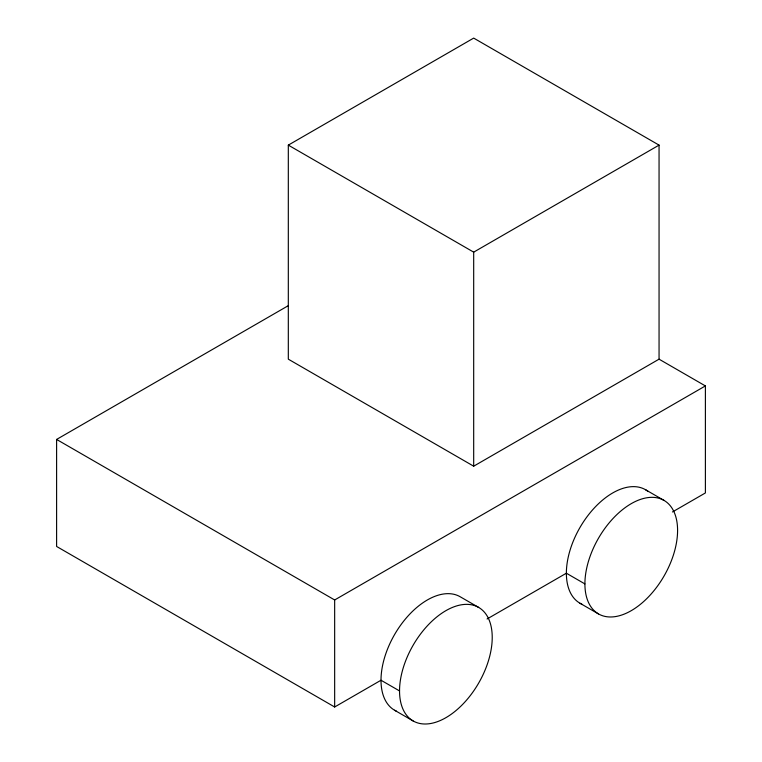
<?xml version="1.0" encoding="UTF-8"?>
<svg xmlns="http://www.w3.org/2000/svg" width="762" height="762" viewBox="0 0 762 762"><rect width="100%" height="100%" fill="white"/><g stroke="black" fill="none" stroke-linecap="round" stroke-linejoin="round"><path stroke-width="1.14" d="M288.312 145.123L473.688 38.1L659.054 145.123L659.054 359.169L473.688 466.192L288.312 359.169L288.312 145.123L473.688 252.146L659.054 145.123M399.536 690.934L381 680.237L334.661 706.993L56.607 546.459L56.607 439.436L288.312 305.657M56.607 439.436L334.661 599.97L705.393 385.924L705.393 492.947L672.436 511.969M487.07 618.992L566.366 573.214L584.902 583.911M659.054 359.169L705.393 385.924M645.481 489.699L664.016 500.405A65.542 37.843 -60 0 1 643.242 601.923A65.542 37.843 -60 0 1 586.483 569.157A65.542 37.843 -60 0 1 664.016 500.405M579.939 603.218L598.475 613.915M478.65 607.419A65.542 37.843 -60 0 0 401.117 676.17A65.542 37.843 -60 0 0 457.876 708.946A65.542 37.843 -60 0 0 478.65 607.419L460.115 596.722A65.542 37.843 -60 0 0 393.64 636.213A65.542 37.843 -60 0 0 396.526 711.232M394.573 710.232L413.109 720.938M473.688 252.146L473.688 466.192M334.661 599.97L334.661 706.993M581.892 604.209A65.542 37.843 -60 0 1 580.425 526.713A65.542 37.843 -60 0 1 648.205 491.557"/></g></svg>
